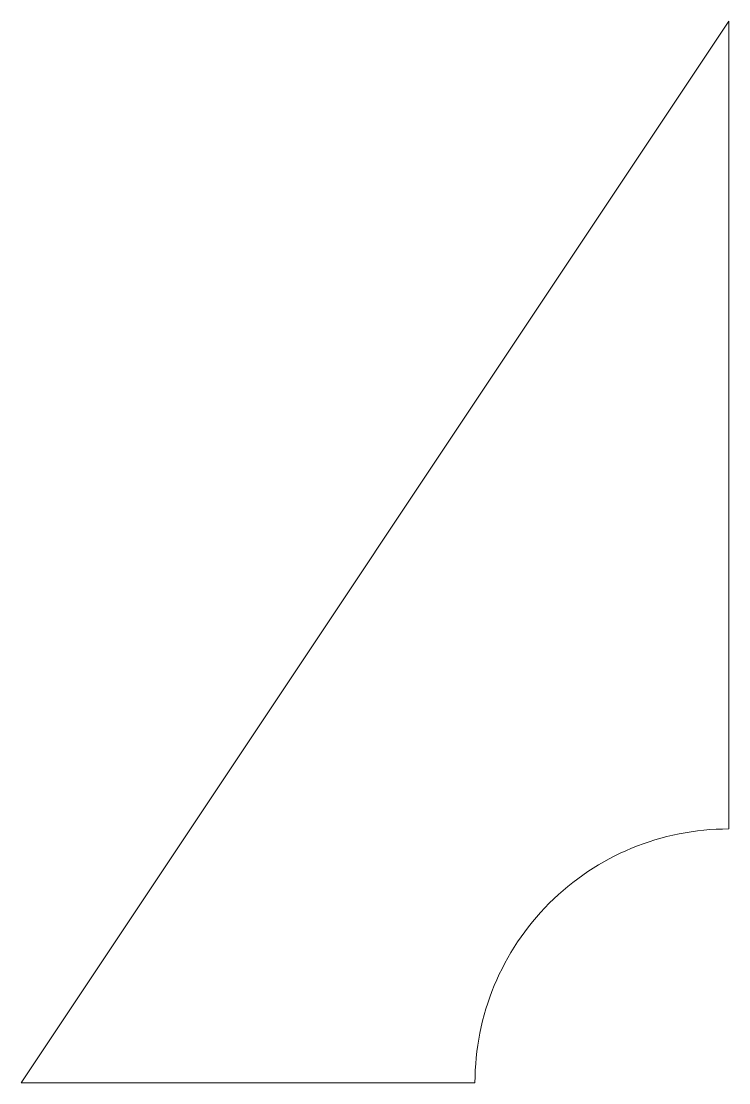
# Model space of a CAD drawing. Header units: millimetres. Extents: x -10.2 to 9.8, y -4.2 to 25.8.
import ezdxf

# ---------------------------------------------------------------- set-up
doc = ezdxf.new("R2010")
doc.units = ezdxf.units.MM

msp = doc.modelspace()

# ---------------------------------------------------------------- linework, layer by layer
at = {"color": 7, "linetype": 'Continuous', "lineweight": 15}
msp.add_lwpolyline([(2.629, -4.157, -0.414214), (9.803, 3.017), (9.803, 25.843), (-10.197, -4.157)], format="xyb", close=True, dxfattribs=at)

doc.saveas('drawing.dxf')
